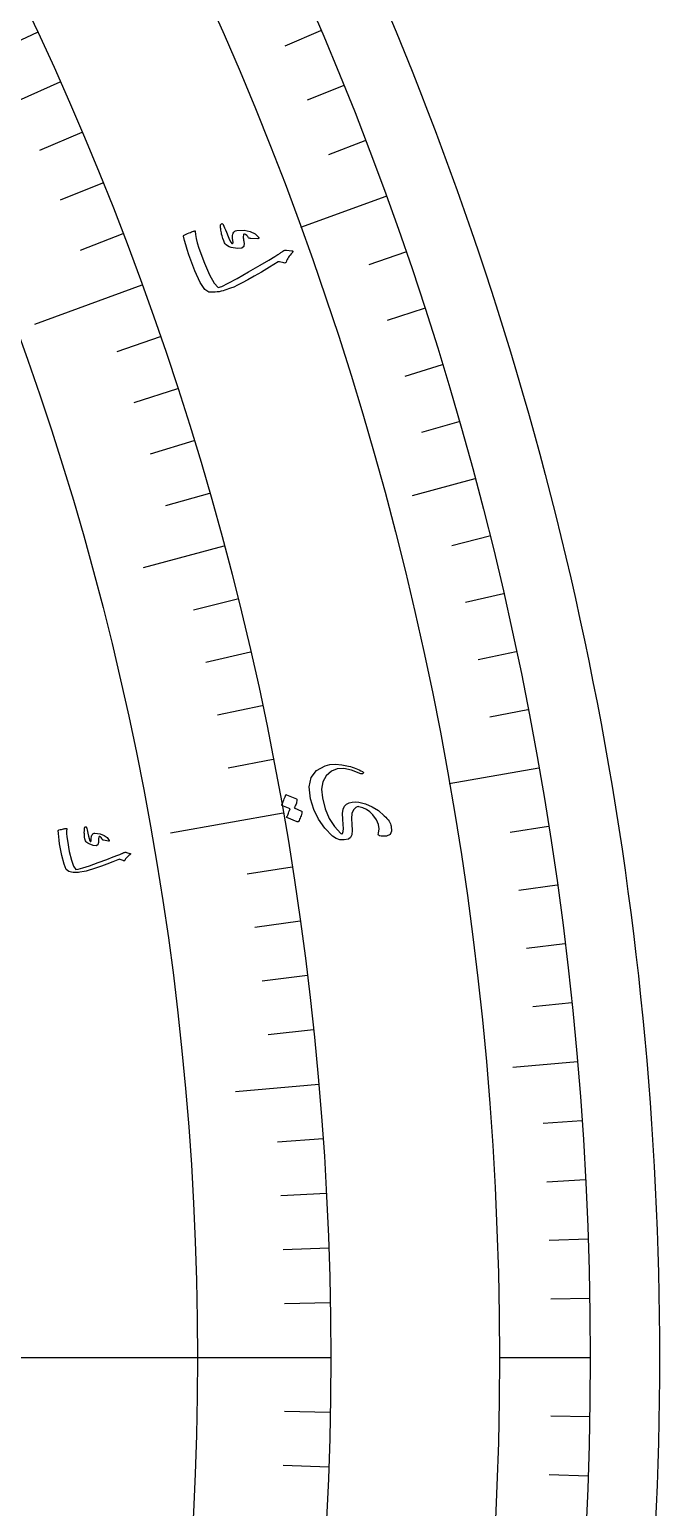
# Model space of a CAD drawing. Header units: millimetres. Extents: x -140 to 140, y -140 to 181.
# Drawn here: x 114.5 to 140, y -6.1 to 53.7 of the extents above; entities that cross this region are included whole.
import ezdxf

# ---------------------------------------------------------------- set-up
doc = ezdxf.new("R2010")
doc.units = ezdxf.units.MM
for name, color, linetype in [('CUT_OUTER', 1, 'Continuous'), ('ENGRAVE', 7, 'Continuous'), ('ENGRAVE_FINE', 8, 'Continuous'), ('TEXT', 5, 'Continuous')]:
    doc.layers.add(name, color=color, linetype=linetype)

msp = doc.modelspace()

# ---------------------------------------------------------------- linework, layer by layer
at = {"layer": 'CUT_OUTER'}
msp.add_lwpolyline([(129.012, 54.3683), (129.3431, 53.5757), (129.6694, 52.781), (129.9909, 51.9844), (130.3074, 51.1858), (130.619, 50.3853), (130.9257, 49.5829), (131.2275, 48.7786), (131.5243, 47.9725), (131.8162, 47.1646), (132.1031, 46.3549), (132.385, 45.5434), (132.662, 44.7303), (132.9339, 43.9154), (133.2009, 43.0989), (133.4628, 42.2808), (133.7198, 41.4611), (133.9716, 40.6399), (134.2185, 39.8171), (134.4603, 38.9928), (134.697, 38.167), (134.9286, 37.3398), (135.1552, 36.5112), (135.3767, 35.6812), (135.5931, 34.8499), (135.8044, 34.0172), (136.0105, 33.1833), (136.2116, 32.3481), (136.4075, 31.5117), (136.5983, 30.6742), (136.7839, 29.8354), (136.9644, 28.9956), (137.1398, 28.1546), (137.3099, 27.3126), (137.4749, 26.4696), (137.6348, 25.6256), (137.7894, 24.7806), (137.9389, 23.9347), (138.0831, 23.0878), (138.2222, 22.2401), (138.3561, 21.3916), (138.4847, 20.5423), (138.6081, 19.6922), (138.7264, 18.8413), (138.8394, 17.9897), (138.9471, 17.1375), (139.0497, 16.2846), (139.147, 15.4311), (139.239, 14.577), (139.3259, 13.7224), (139.4074, 12.8673), (139.4838, 12.0116), (139.5548, 11.1555), (139.6207, 10.299), (139.6812, 9.4421), (139.7365, 8.5849), (139.7866, 7.7273), (139.8314, 6.8695), (139.8709, 6.0114), (139.9051, 5.153), (139.9341, 4.2945), (139.9578, 3.4358), (139.9763, 2.5769), (139.9895, 1.718), (139.9974, 0.859), (140, 0), (139.9974, -0.859), (139.9895, -1.718), (139.9763, -2.5769), (139.9578, -3.4358), (139.9341, -4.2945), (139.9051, -5.153), (139.8709, -6.0114), (139.8314, -6.8695)], dxfattribs=at)
at = {"layer": 'ENGRAVE'}
for points in [[(114.8292, 53.5457), (111.7586, 52.1139)], [(128.9258, 46.9252), (125.4725, 45.6682)], [(119.0591, 43.334), (114.7177, 41.7538)], [(132.525, 35.51), (129.9895, 34.8306)], [(122.3828, 32.7924), (119.1102, 31.9155)], [(135.1156, 23.8245), (131.4965, 23.1864)], [(124.7751, 22.0012), (120.2253, 21.199)], [(136.6779, 11.9578), (134.0629, 11.729)], [(126.2179, 11.0426), (122.8428, 10.7473)], [(126.7, 0), (111.3, 0)], [(137.2, 0), (133.525, 0)]]:
    msp.add_lwpolyline(points, dxfattribs=at)
for radius in [137.2, 137.2, 133.525, 126.7, 126.7, 121.31]:
    msp.add_circle((0, 0), radius, dxfattribs=at)
at = {"layer": 'ENGRAVE_FINE'}
for points in [[(126.2933, 53.6083), (124.8435, 52.9929)], [(115.7462, 51.5335), (114.058, 50.7819)], [(127.2096, 51.396), (125.7493, 50.806)], [(116.628, 49.5056), (114.9269, 48.7836)], [(128.0872, 49.1681), (126.6168, 48.6037)], [(117.4742, 47.4627), (115.7608, 46.7704)], [(118.2846, 45.4052), (116.5594, 44.743)], [(129.7251, 44.668), (128.236, 44.1552)], [(130.485, 42.3971), (128.987, 41.9104)], [(119.7972, 41.2495), (118.0499, 40.6478)], [(131.205, 40.1134), (129.6988, 39.6529)], [(120.4989, 39.1525), (118.7413, 38.5814)], [(131.8851, 37.8174), (130.3711, 37.3833)], [(121.1638, 37.0435), (119.3966, 36.5032)], [(121.7919, 34.9233), (120.0154, 34.4139)], [(133.1246, 33.1917), (131.5964, 32.8107)], [(122.9365, 30.6515), (121.1434, 30.2044)], [(133.6836, 30.8633), (132.1489, 30.509)], [(123.4527, 28.5013), (121.6521, 28.0856)], [(134.2019, 28.5255), (132.6613, 28.198)], [(123.9313, 26.3424), (122.1237, 25.9582)], [(134.6792, 26.179), (133.1332, 25.8785)], [(124.3722, 24.1755), (122.5581, 23.8229)], [(135.5108, 21.4628), (133.9552, 21.2164)], [(125.1401, 19.8202), (123.3149, 19.5312)], [(135.8648, 19.0945), (134.3051, 18.8754)], [(125.467, 17.6332), (123.6369, 17.376)], [(136.1773, 16.7205), (134.6141, 16.5285)], [(125.7556, 15.4408), (123.9214, 15.2156)], [(136.4484, 14.3413), (134.882, 14.1767)], [(126.0059, 13.2438), (124.168, 13.0506)], [(136.8658, 9.5706), (135.2946, 9.4607)], [(126.3914, 8.8381), (124.5479, 8.7092)], [(137.012, 7.1805), (135.4391, 7.0981)], [(126.5264, 6.631), (124.6809, 6.5342)], [(137.1164, 4.7882), (135.5424, 4.7332)], [(126.6228, 4.4218), (124.7759, 4.3573)], [(137.1791, 2.3945), (135.6043, 2.367)], [(126.6807, 2.2112), (124.833, 2.179)], [(126.6807, -2.2112), (124.833, -2.179)], [(137.1791, -2.3945), (135.6043, -2.367)], [(126.6228, -4.4218), (124.7759, -4.3573)], [(137.1164, -4.7882), (135.5424, -4.7332)]]:
    msp.add_lwpolyline(points, dxfattribs=at)
at = {"layer": 'TEXT'}
for points in [[(125.1388, 44.6463), (125.0975, 44.6007), (125.0593, 44.5548), (125.0242, 44.5087), (124.9922, 44.4623), (124.9634, 44.4154), (124.938, 44.3677), (124.9158, 44.319), (124.897, 44.2696), (124.884, 44.2485), (124.8645, 44.2362), (124.8387, 44.2325), (124.8064, 44.2375), (124.6323, 44.2742), (124.6138, 44.2771), (124.5986, 44.2786), (124.5866, 44.2784), (124.5778, 44.2766), (124.2195, 44.0597), (123.8947, 43.8668), (123.6033, 43.6976), (123.3454, 43.552), (123.1213, 43.4304), (122.9312, 43.3331), (122.7751, 43.2599), (122.6531, 43.2109), (122.4194, 43.1285), (122.3438, 43.1066), (122.2667, 43.0881), (122.188, 43.0731), (122.1078, 43.0616), (122.0259, 43.0537), (121.9423, 43.0499), (121.8569, 43.0501), (121.7697, 43.0544), (121.6062, 43.1572), (121.4177, 43.4441), (121.2029, 43.9145), (120.9598, 44.5681), (120.8914, 44.7751), (120.8331, 44.9684), (120.785, 45.1481), (120.7471, 45.3143), (120.7479, 45.331), (120.7532, 45.3447), (120.763, 45.3555), (120.7773, 45.3632), (120.8482, 45.3947), (120.9129, 45.4229), (120.9715, 45.4477), (121.0238, 45.4692), (121.0706, 45.4877), (121.1124, 45.5032), (121.1492, 45.5158), (121.181, 45.5256), (121.1992, 45.5301), (121.2113, 45.5275), (121.2173, 45.518), (121.2171, 45.5014), (121.225, 45.3785), (121.2536, 45.2271), (121.3027, 45.047), (121.3723, 44.8383), (121.5986, 44.2217), (121.8027, 43.7491), (121.9862, 43.4208), (122.1504, 43.2371), (122.2954, 43.2888), (122.5487, 43.4117), (122.9101, 43.6061), (123.3794, 43.8724), (123.8476, 44.1438), (124.2009, 44.3512), (124.4395, 44.4942), (124.5636, 44.5724), (124.5971, 44.595), (124.6285, 44.6162), (124.6577, 44.6359), (124.6848, 44.6541), (124.7094, 44.6708), (124.7312, 44.6858), (124.7502, 44.6992), (124.7665, 44.7108), (124.8031, 44.7335), (124.8404, 44.7483), (124.8786, 44.7551), (124.9176, 44.754), (125.1317, 44.7262), (125.1466, 44.723), (125.1576, 44.7176), (125.1646, 44.7102), (125.1677, 44.7006), (125.1656, 44.6868), (125.1601, 44.6731), (125.1511, 44.6596), (125.1388, 44.6463)], [(123.7973, 45.2634), (123.7994, 45.2539), (123.7987, 45.2448), (123.7952, 45.236), (123.7888, 45.2275), (123.7821, 45.223), (123.7743, 45.2195), (123.7655, 45.217), (123.7556, 45.2154), (123.4668, 45.2244), (123.4368, 45.2274), (123.4125, 45.2331), (123.3939, 45.2416), (123.381, 45.2529), (123.3419, 45.3071), (123.3008, 45.3502), (123.2576, 45.3824), (123.2124, 45.4036), (123.1928, 45.4038), (123.1777, 45.3881), (123.1672, 45.3563), (123.1612, 45.3084), (123.1619, 45.2782), (123.1635, 45.2473), (123.166, 45.2157), (123.1694, 45.1835), (123.1738, 45.1502), (123.1794, 45.1157), (123.1861, 45.0799), (123.194, 45.0428), (123.1882, 44.9028), (123.0994, 44.8262), (122.9275, 44.8131), (122.6727, 44.8631), (122.5916, 44.8923), (122.5246, 44.9253), (122.4717, 44.9621), (122.4329, 45.0026), (122.4024, 45.0516), (122.371, 45.1233), (122.3385, 45.2176), (122.305, 45.3345), (122.2891, 45.3947), (122.2761, 45.4525), (122.2659, 45.508), (122.2586, 45.5612), (122.2532, 45.6118), (122.2489, 45.6594), (122.2458, 45.704), (122.2437, 45.7456), (122.2479, 45.7733), (122.2562, 45.7951), (122.2688, 45.811), (122.2857, 45.821), (122.3054, 45.8251), (122.3221, 45.8211), (122.3357, 45.8092), (122.3461, 45.7894), (122.3754, 45.7246), (122.4074, 45.6506), (122.4421, 45.5675), (122.4794, 45.4752), (122.549, 45.3029), (122.6096, 45.1706), (122.6614, 45.0785), (122.7044, 45.0265), (122.7129, 45.0208), (122.7218, 45.0193), (122.7312, 45.0221), (122.7411, 45.0291), (122.7464, 45.0358), (122.7498, 45.0458), (122.7513, 45.0593), (122.7508, 45.0761), (122.7331, 45.2269), (122.7283, 45.291), (122.7313, 45.3485), (122.7422, 45.3994), (122.7608, 45.4437), (122.7867, 45.4849), (122.818, 45.5152), (122.8546, 45.5345), (122.8967, 45.543), (123.1971, 45.5547), (123.4474, 45.512), (123.6475, 45.4149), (123.7973, 45.2634)], [(128.6321, 21.1911), (128.6592, 21.3623), (128.6312, 21.5437), (128.548, 21.7351), (128.4096, 21.9362), (128.2893, 22.058), (128.1542, 22.1534), (128.0043, 22.2221), (127.8397, 22.2644), (127.808, 22.266), (127.7761, 22.261), (127.7441, 22.2497), (127.7119, 22.2319), (127.6191, 22.1345), (127.5616, 21.9882), (127.5393, 21.7932), (127.5518, 21.5494), (127.5662, 21.3091), (127.5489, 21.1301), (127.5001, 21.0123), (127.42, 20.9558), (127.2386, 20.9211), (127.0706, 20.93), (126.9158, 20.9823), (126.7744, 21.0779), (126.4593, 21.4025), (126.206, 21.7609), (126.0141, 22.1536), (125.8833, 22.5811), (125.8304, 23.0639), (125.91, 23.4475), (126.1229, 23.7325), (126.4699, 23.919), (126.6712, 23.9641), (126.8966, 23.9766), (127.1462, 23.9565), (127.4199, 23.9034), (127.4974, 23.8814), (127.5725, 23.858), (127.6453, 23.8332), (127.7158, 23.807), (127.7844, 23.779), (127.8513, 23.7491), (127.9167, 23.7173), (127.9805, 23.6835), (128.0079, 23.6641), (128.0212, 23.6446), (128.0203, 23.6251), (128.0052, 23.6056), (127.9845, 23.5924), (127.9625, 23.5861), (127.9393, 23.5867), (127.9148, 23.5941), (127.5474, 23.7377), (127.2277, 23.8032), (126.9559, 23.7913), (126.7319, 23.7027), (126.514, 23.5122), (126.3805, 23.2678), (126.331, 22.9694), (126.365, 22.6167), (126.4798, 22.1774), (126.6421, 21.7916), (126.8524, 21.4592), (127.1112, 21.1797), (127.1319, 21.1637), (127.1505, 21.1595), (127.1672, 21.167), (127.1819, 21.1864), (127.2032, 21.2583), (127.2113, 21.3785), (127.206, 21.5467), (127.1871, 21.763), (127.1766, 21.9847), (127.1983, 22.1591), (127.2525, 22.2863), (127.3392, 22.3664), (127.449, 22.4157), (127.568, 22.445), (127.6964, 22.4541), (127.8342, 22.4431), (128.1124, 22.3772), (128.3776, 22.2641), (128.6295, 22.1036), (128.868, 21.8957), (128.9257, 21.8393), (128.9768, 21.7836), (129.0213, 21.7288), (129.0592, 21.6748), (129.0909, 21.6219), (129.1164, 21.5706), (129.136, 21.5209), (129.1494, 21.4727), (129.1634, 21.278), (129.0994, 21.1467), (128.9577, 21.079), (128.7383, 21.0747), (128.6768, 21.0884), (128.6386, 21.1124), (128.6237, 21.1466), (128.6321, 21.1911)], [(125.519, 22.087), (125.5263, 22.082), (125.5315, 22.0741), (125.5347, 22.0633), (125.5358, 22.0496), (125.5259, 21.9983), (125.5138, 21.9481), (125.4996, 21.8992), (125.4832, 21.8515), (125.4644, 21.8046), (125.4429, 21.7583), (125.4188, 21.7124), (125.3919, 21.6671), (125.383, 21.6576), (125.3727, 21.6524), (125.361, 21.6513), (125.3479, 21.6544), (124.9285, 21.8226), (124.9224, 21.8281), (124.9208, 21.8376), (124.9236, 21.8509), (124.9309, 21.8681), (124.9382, 21.8804), (124.9477, 21.8999), (124.9596, 21.9268), (124.9736, 21.9609), (124.9902, 22.0027), (125.0095, 22.0526), (125.0315, 22.1105), (125.0563, 22.1764), (124.7296, 22.3089), (124.719, 22.3158), (124.7149, 22.3264), (124.7172, 22.3406), (124.7259, 22.3584), (124.7334, 22.3739), (124.7444, 22.3981), (124.759, 22.4311), (124.7772, 22.473), (124.7988, 22.5242), (124.8237, 22.5855), (124.8519, 22.6569), (124.8834, 22.7383), (124.8895, 22.7472), (124.8963, 22.752), (124.9039, 22.7524), (124.9124, 22.7486), (125.3189, 22.5756), (125.3263, 22.5706), (125.3315, 22.5627), (125.3348, 22.552), (125.3359, 22.5383), (125.3297, 22.495), (125.3211, 22.4525), (125.3101, 22.4109), (125.2967, 22.3701), (125.2812, 22.3302), (125.2639, 22.2912), (125.2448, 22.2532), (125.2239, 22.2162)], [(118.574, 20.3203), (118.5406, 20.2944), (118.5093, 20.268), (118.48, 20.241), (118.4529, 20.2135), (118.4278, 20.1853), (118.4049, 20.1561), (118.3841, 20.1259), (118.3655, 20.0947), (118.3542, 20.0821), (118.3396, 20.076), (118.3216, 20.0765), (118.3004, 20.0837), (118.1869, 20.1288), (118.1747, 20.133), (118.1645, 20.1357), (118.1564, 20.137), (118.1502, 20.1369), (117.8819, 20.0325), (117.6391, 19.9403), (117.4218, 19.8601), (117.23, 19.792), (117.0638, 19.7361), (116.9236, 19.6925), (116.8093, 19.6614), (116.7209, 19.6425), (116.5529, 19.6142), (116.4991, 19.6083), (116.4447, 19.6048), (116.3896, 19.6039), (116.3339, 19.6055), (116.2775, 19.6099), (116.2204, 19.6172), (116.1626, 19.6274), (116.1041, 19.6406), (116.0054, 19.7296), (115.9116, 19.9466), (115.822, 20.2913), (115.7354, 20.7637), (115.7139, 20.9123), (115.6977, 21.0504), (115.6868, 21.178), (115.6812, 21.2953), (115.6837, 21.3065), (115.689, 21.3152), (115.6969, 21.3213), (115.7076, 21.3248), (115.7594, 21.3375), (115.8066, 21.3487), (115.8492, 21.3585), (115.8873, 21.3667), (115.9211, 21.3735), (115.9513, 21.3789), (115.9777, 21.383), (116.0004, 21.3858), (116.0133, 21.3866), (116.0212, 21.3834), (116.0241, 21.3763), (116.0219, 21.3651), (116.0124, 21.2809), (116.0135, 21.1748), (116.0251, 21.0469), (116.047, 20.8971), (116.1265, 20.4522), (116.2085, 20.1076), (116.2939, 19.8634), (116.3834, 19.7195), (116.4878, 19.7374), (116.6738, 19.7908), (116.9415, 19.8798), (117.2909, 20.0046), (117.64, 20.1329), (117.9039, 20.2314), (118.0824, 20.2998), (118.1758, 20.338), (118.2012, 20.3493), (118.2249, 20.3599), (118.247, 20.3697), (118.2675, 20.3788), (118.2862, 20.3872), (118.3027, 20.3948), (118.3172, 20.4015), (118.3296, 20.4075), (118.3571, 20.4185), (118.3841, 20.424), (118.4108, 20.4242), (118.4371, 20.4188), (118.5787, 20.375), (118.5884, 20.3711), (118.5952, 20.3662), (118.5991, 20.3603), (118.6, 20.3535), (118.5969, 20.3445), (118.5916, 20.3359), (118.5839, 20.3279), (118.574, 20.3203)], [(117.7396, 20.8946), (117.7399, 20.8879), (117.7383, 20.8819), (117.7349, 20.8763), (117.7296, 20.8714), (117.7245, 20.8691), (117.7188, 20.8677), (117.7125, 20.867), (117.7056, 20.8671), (117.5112, 20.9076), (117.4913, 20.9131), (117.4755, 20.9199), (117.4639, 20.9279), (117.4565, 20.937), (117.4366, 20.9782), (117.414, 21.0123), (117.3886, 21.0392), (117.3606, 21.0588), (117.3473, 21.0614), (117.3352, 21.0525), (117.3243, 21.0323), (117.3145, 21.0007), (117.3113, 20.9802), (117.3086, 20.9592), (117.3065, 20.9375), (117.305, 20.9153), (117.304, 20.8924), (117.3036, 20.8684), (117.3039, 20.8434), (117.3047, 20.8174), (117.2841, 20.7235), (117.2148, 20.6823), (117.0968, 20.6939), (116.9303, 20.7581), (116.879, 20.7875), (116.8376, 20.8178), (116.8062, 20.849), (116.7848, 20.8811), (116.77, 20.9179), (116.7573, 20.9701), (116.7467, 21.0378), (116.7381, 21.1209), (116.7346, 21.1634), (116.7327, 21.2041), (116.7325, 21.2429), (116.734, 21.2797), (116.7365, 21.3145), (116.7394, 21.3472), (116.7426, 21.3778), (116.7462, 21.4061), (116.7524, 21.4244), (116.7607, 21.4381), (116.7712, 21.4473), (116.7838, 21.4521), (116.7976, 21.4524), (116.8084, 21.4477), (116.8162, 21.4381), (116.8209, 21.4234), (116.8328, 21.3761), (116.8456, 21.3222), (116.859, 21.2619), (116.8731, 21.195), (116.8994, 21.0702), (116.9246, 20.9735), (116.9485, 20.905), (116.9714, 20.8647), (116.9764, 20.8599), (116.9823, 20.8578), (116.989, 20.8586), (116.9966, 20.8621), (117.001, 20.866), (117.0045, 20.8724), (117.0071, 20.8813), (117.0088, 20.8927), (117.0149, 20.9968), (117.0194, 21.0407), (117.0283, 21.0792), (117.0418, 21.1123), (117.0598, 21.1399), (117.0823, 21.1647), (117.1071, 21.1814), (117.1342, 21.1901), (117.1637, 21.1907), (117.3684, 21.1627), (117.5327, 21.104), (117.6564, 21.0146), (117.7396, 20.8946)]]:
    msp.add_lwpolyline(points, close=True, dxfattribs=at)

doc.saveas('drawing.dxf')
